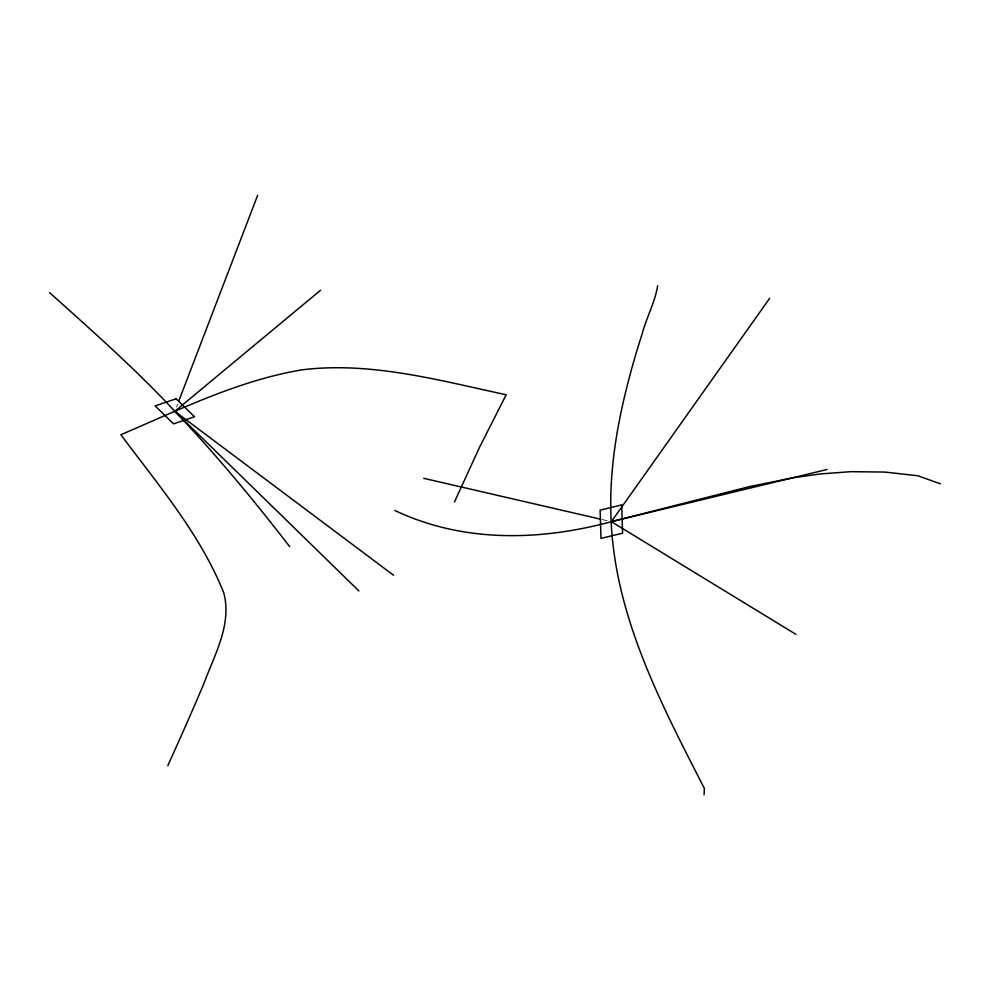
<?xml version="1.0" encoding="UTF-8"?>
<svg xmlns="http://www.w3.org/2000/svg" width="990" height="990" viewBox="0 0 990 990"><rect width="100%" height="100%" fill="white"/><g stroke="black" fill="none" stroke-linecap="round" stroke-linejoin="round"><path stroke-width="0.74" stroke-dasharray="4.95 3.71" d="M176.492 407.001L177.606 404.118M602.341 519.589L608.343 520.975"/><path stroke-width="1.49" d="M704.113 794.735L704.336 788.337C663.114 707.801 619.109 624.405 611.845 532.632C608.207 488.144 613.664 443.446 623.725 400.108C628.873 377.809 635.085 355.757 642.114 333.989C646.408 317.654 654.984 302.396 657.657 285.764M178.707 401.235L257.66 195.265M454.46 502.017L479.593 447.146L506.187 394.75C439.374 380.469 371.2 361.387 302.321 369.79C238.491 380.407 179.895 409.563 120.867 434.721C158.351 485.063 200.351 534.204 223.814 592.985C232.068 624.591 214.471 654.885 203.841 683.657C192.258 711.191 180.118 738.478 167.805 765.691M394.849 510.481C463.06 542.829 539.76 541.072 611.35 521.668L769.688 298.262M49.5 292.545C92.082 330.883 135.667 369.097 174.834 411.32L320.587 290.219M796.034 634.417L611.35 521.668L827.096 469.47M611.35 521.668L749.727 486.548L793.2 477.762L819.844 474L850.707 471.673L884.85 472.069L917.928 475.782L940.5 483.85M423.769 478.331L600.843 519.243M289.686 546.641C253.514 499.814 215.746 454.113 174.834 411.32L393.55 575.24M174.834 411.32L358.912 590.968M176.109 398.772L155.17 405.9L173.572 423.868L194.51 416.74L176.109 398.772M621.695 504.925L600.113 510.135L600.992 538.412L622.574 533.189L621.695 504.925"/></g></svg>
